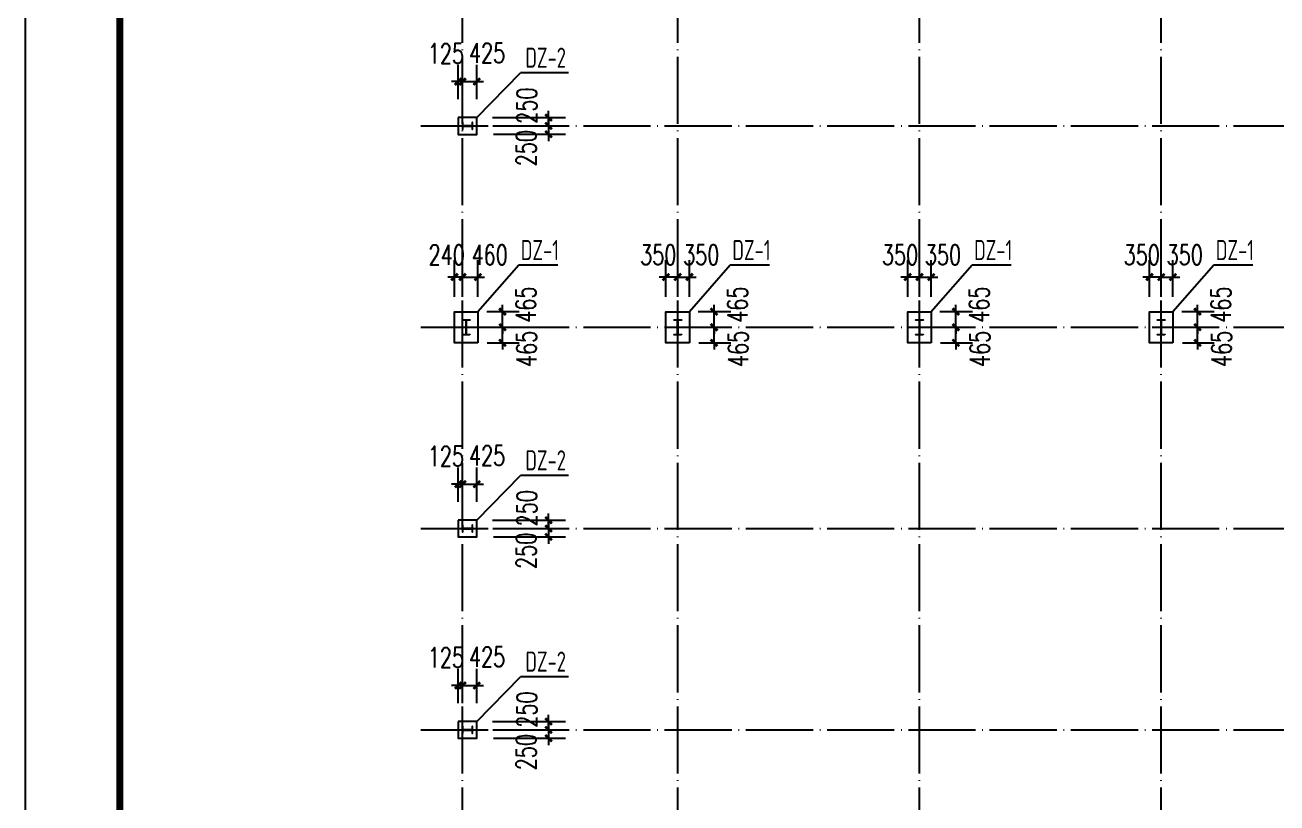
# Model space of a CAD drawing. Extents: x -33967 to 1773478, y -1022458 to -784650.
# Drawn here: x 390867 to 428153, y -982794 to -959608 of the extents above; entities that cross this region are included whole.
import ezdxf

# ---------------------------------------------------------------- set-up
doc = ezdxf.new("R2010")
doc.units = 0
doc.header["$LTSCALE"] = 1000
doc.header["$MEASUREMENT"] = 0
doc.linetypes.add('DOTE', pattern=[2.42, 2, -0.2, 0.02, -0.2])
for name, color, linetype in [('AXIS', 3, 'Continuous'), ('DIM_LEAD', 3, 'Continuous'), ('DOTE', 1, 'DOTE'), ('GZ', 50, 'Continuous'), ('NUM', 7, 'Continuous'), ('PUB_TITLE', 4, 'Continuous'), ('承台', 2, 'Continuous')]:
    doc.layers.add(name, color=color, linetype=linetype)
doc.styles.add('_TCH_DIM_T3', font='SIMPLEX', dxfattribs={"width": 0.705882, "bigfont": 'GBCBIG'})
doc.styles.add('TSSD_Norm', font='tssdeng.shx', dxfattribs={"bigfont": 'hztxt.shx'})
doc.dimstyles.new('TCH-200-1', dxfattribs={"dimtxt": 595, "dimasz": 200, "dimexe": 500, "dimexo": 600, "dimgap": 252.5, "dimtad": 1, "dimdec": 0, "dimzin": 0, "dimdsep": 46, "dimtxsty": '_TCH_DIM_T3', "dimblk": 'ARCHTICK', "dimcen": 0.09, "dimclrd": 3, "dimclre": 3, "dimclrt": 7, "dimazin": 2, "dimtfac": 1, "dimtdec": 0, "dimtix": 1, "dimtmove": 2, "dimatfit": 3, "dimfxl": 1, "dimtolj": 1, "dimtzin": 0, "dimarcsym": 0})

# ---------------------------------------------------------------- blocks, each defined once
blk = doc.blocks.new('111')
at = {"layer": 'GZ'}
blk.add_lwpolyline([(650693, -886725), (650473, -886725), (650473, -886715), (650577, -886715), (650580, -886710), (650580, -886289), (650577, -886285), (650473, -886285), (650473, -886275), (650693, -886275), (650693, -886285), (650590, -886285), (650586, -886289), (650586, -886710), (650590, -886715), (650693, -886715), (650693, -886725)], close=True, dxfattribs=at)
blk = doc.blocks.new('_ArchTick')
at = {"color": 0, "linetype": 'ByBlock', "const_width": 0.4}
blk.add_lwpolyline([(-0.5, -0.5), (0.5, 0.5)], dxfattribs=at)
blk = doc.blocks.new('*D1081')
at = {"layer": 'AXIS', "color": 3, "lineweight": -2, "transparency": 16777216}
for p, q in [((403896, -979816), (403896, -978794)), ((404320, -979816), (404320, -978794)), ((403896, -979294), (403696, -979294)), ((403896, -979294), (404320, -979294)), ((404320, -979294), (404520, -979294))]:
    blk.add_line(p, q, dxfattribs=at)
at = {"layer": 'Defpoints', "color": 0, "transparency": 16777216}
for p in [(404320, -979294), (403896, -980416), (404320, -980416)]:
    blk.add_point(p, dxfattribs=at)
at = {"layer": 'AXIS', "color": 3, "lineweight": -2, "transparency": 16777216, "xscale": 200, "yscale": 200, "zscale": 200}
blk.add_blockref('_ArchTick', (403896, -979294), dxfattribs=at)
at = {"layer": 'AXIS', "color": 3, "lineweight": -2, "transparency": 16777216, "xscale": 200, "yscale": 200, "zscale": 200, "rotation": 180}
blk.add_blockref('_ArchTick', (404320, -979294), dxfattribs=at)
at = {"layer": 'AXIS', "color": 7, "transparency": 16777216, "insert": (404628, -978442), "char_height": 595, "attachment_point": 5, "style": '_TCH_DIM_T3'}
blk.add_mtext('\\A1;425', dxfattribs=at)
blk = doc.blocks.new('*D1082')
at = {"layer": 'AXIS', "color": 3, "lineweight": -2, "transparency": 16777216}
for p, q in [((403770, -979816), (403770, -978794)), ((403896, -979816), (403896, -978794)), ((403770, -979294), (403570, -979294)), ((403896, -979294), (403770, -979294)), ((403896, -979294), (404096, -979294))]:
    blk.add_line(p, q, dxfattribs=at)
at = {"layer": 'Defpoints', "color": 0, "transparency": 16777216}
for p in [(403770, -979294), (403770, -980416), (403896, -980416)]:
    blk.add_point(p, dxfattribs=at)
at = {"layer": 'AXIS', "color": 3, "lineweight": -2, "transparency": 16777216, "xscale": 200, "yscale": 200, "zscale": 200}
blk.add_blockref('_ArchTick', (403770, -979294), dxfattribs=at)
at = {"layer": 'AXIS', "color": 3, "lineweight": -2, "transparency": 16777216, "xscale": 200, "yscale": 200, "zscale": 200, "rotation": 180}
blk.add_blockref('_ArchTick', (403896, -979294), dxfattribs=at)
at = {"layer": 'AXIS', "color": 7, "transparency": 16777216, "insert": (403401, -978458), "char_height": 595, "attachment_point": 5, "style": '_TCH_DIM_T3'}
blk.add_mtext('\\A1;125', dxfattribs=at)
blk = doc.blocks.new('*D1083')
at = {"layer": 'AXIS', "color": 3, "lineweight": -2, "transparency": 16777216}
for p, q in [((406459, -980366), (406459, -980166)), ((404788, -980366), (406959, -980366)), ((404796, -980616), (406959, -980616)), ((406459, -980366), (406459, -980616)), ((406459, -980616), (406459, -980816))]:
    blk.add_line(p, q, dxfattribs=at)
at = {"layer": 'Defpoints', "color": 0, "transparency": 16777216}
for p in [(404188, -980366), (404196, -980616), (406459, -980616)]:
    blk.add_point(p, dxfattribs=at)
at = {"layer": 'AXIS', "color": 3, "lineweight": -2, "transparency": 16777216, "xscale": 200, "yscale": 200, "zscale": 200}
for p, rotation in [((406459, -980366), 270), ((406459, -980616), 90)]:
    blk.add_blockref('_ArchTick', p, dxfattribs=dict(at, rotation=rotation))
at = {"layer": 'AXIS', "color": 7, "transparency": 16777216, "insert": (405810, -980011), "char_height": 595, "attachment_point": 5, "rotation": 90, "style": '_TCH_DIM_T3'}
blk.add_mtext('\\A1;250', dxfattribs=at)
blk = doc.blocks.new('*D1084')
at = {"layer": 'AXIS', "color": 3, "lineweight": -2, "transparency": 16777216}
for p, q in [((404796, -980616), (406959, -980616)), ((406459, -980616), (406459, -980416)), ((406459, -980616), (406459, -980866)), ((404819, -980866), (406959, -980866)), ((406459, -980866), (406459, -981066))]:
    blk.add_line(p, q, dxfattribs=at)
at = {"layer": 'Defpoints', "color": 0, "transparency": 16777216}
for p in [(404196, -980616), (404219, -980866), (406459, -980866)]:
    blk.add_point(p, dxfattribs=at)
at = {"layer": 'AXIS', "color": 3, "lineweight": -2, "transparency": 16777216, "xscale": 200, "yscale": 200, "zscale": 200}
for p, rotation in [((406459, -980616), 270), ((406459, -980866), 90)]:
    blk.add_blockref('_ArchTick', p, dxfattribs=dict(at, rotation=rotation))
at = {"layer": 'AXIS', "color": 7, "transparency": 16777216, "insert": (405789, -981278), "char_height": 595, "attachment_point": 5, "rotation": 90, "style": '_TCH_DIM_T3'}
blk.add_mtext('\\A1;250', dxfattribs=at)
blk = doc.blocks.new('*D1085')
at = {"layer": 'AXIS', "color": 3, "lineweight": -2, "transparency": 16777216}
for p, q in [((403896, -973816), (403896, -972794)), ((404320, -973816), (404320, -972794)), ((403896, -973294), (403696, -973294)), ((403896, -973294), (404320, -973294)), ((404320, -973294), (404520, -973294))]:
    blk.add_line(p, q, dxfattribs=at)
at = {"layer": 'Defpoints', "color": 0, "transparency": 16777216}
for p in [(404320, -973294), (403896, -974416), (404320, -974416)]:
    blk.add_point(p, dxfattribs=at)
at = {"layer": 'AXIS', "color": 3, "lineweight": -2, "transparency": 16777216, "xscale": 200, "yscale": 200, "zscale": 200}
blk.add_blockref('_ArchTick', (403896, -973294), dxfattribs=at)
at = {"layer": 'AXIS', "color": 3, "lineweight": -2, "transparency": 16777216, "xscale": 200, "yscale": 200, "zscale": 200, "rotation": 180}
blk.add_blockref('_ArchTick', (404320, -973294), dxfattribs=at)
at = {"layer": 'AXIS', "color": 7, "transparency": 16777216, "insert": (404628, -972442), "char_height": 595, "attachment_point": 5, "style": '_TCH_DIM_T3'}
blk.add_mtext('\\A1;425', dxfattribs=at)
blk = doc.blocks.new('*D1086')
at = {"layer": 'AXIS', "color": 3, "lineweight": -2, "transparency": 16777216}
for p, q in [((403770, -973816), (403770, -972794)), ((403896, -973816), (403896, -972794)), ((403770, -973294), (403570, -973294)), ((403896, -973294), (403770, -973294)), ((403896, -973294), (404096, -973294))]:
    blk.add_line(p, q, dxfattribs=at)
at = {"layer": 'Defpoints', "color": 0, "transparency": 16777216}
for p in [(403770, -973294), (403770, -974416), (403896, -974416)]:
    blk.add_point(p, dxfattribs=at)
at = {"layer": 'AXIS', "color": 3, "lineweight": -2, "transparency": 16777216, "xscale": 200, "yscale": 200, "zscale": 200}
blk.add_blockref('_ArchTick', (403770, -973294), dxfattribs=at)
at = {"layer": 'AXIS', "color": 3, "lineweight": -2, "transparency": 16777216, "xscale": 200, "yscale": 200, "zscale": 200, "rotation": 180}
blk.add_blockref('_ArchTick', (403896, -973294), dxfattribs=at)
at = {"layer": 'AXIS', "color": 7, "transparency": 16777216, "insert": (403401, -972458), "char_height": 595, "attachment_point": 5, "style": '_TCH_DIM_T3'}
blk.add_mtext('\\A1;125', dxfattribs=at)
blk = doc.blocks.new('*D1087')
at = {"layer": 'AXIS', "color": 3, "lineweight": -2, "transparency": 16777216}
for p, q in [((406459, -974366), (406459, -974166)), ((404788, -974366), (406959, -974366)), ((404796, -974616), (406959, -974616)), ((406459, -974366), (406459, -974616)), ((406459, -974616), (406459, -974816))]:
    blk.add_line(p, q, dxfattribs=at)
at = {"layer": 'Defpoints', "color": 0, "transparency": 16777216}
for p in [(404188, -974366), (404196, -974616), (406459, -974616)]:
    blk.add_point(p, dxfattribs=at)
at = {"layer": 'AXIS', "color": 3, "lineweight": -2, "transparency": 16777216, "xscale": 200, "yscale": 200, "zscale": 200}
for p, rotation in [((406459, -974366), 270), ((406459, -974616), 90)]:
    blk.add_blockref('_ArchTick', p, dxfattribs=dict(at, rotation=rotation))
at = {"layer": 'AXIS', "color": 7, "transparency": 16777216, "insert": (405810, -974011), "char_height": 595, "attachment_point": 5, "rotation": 90, "style": '_TCH_DIM_T3'}
blk.add_mtext('\\A1;250', dxfattribs=at)
blk = doc.blocks.new('*D1088')
at = {"layer": 'AXIS', "color": 3, "lineweight": -2, "transparency": 16777216}
for p, q in [((404796, -974616), (406959, -974616)), ((406459, -974616), (406459, -974416)), ((406459, -974616), (406459, -974866)), ((404819, -974866), (406959, -974866)), ((406459, -974866), (406459, -975066))]:
    blk.add_line(p, q, dxfattribs=at)
at = {"layer": 'Defpoints', "color": 0, "transparency": 16777216}
for p in [(404196, -974616), (404219, -974866), (406459, -974866)]:
    blk.add_point(p, dxfattribs=at)
at = {"layer": 'AXIS', "color": 3, "lineweight": -2, "transparency": 16777216, "xscale": 200, "yscale": 200, "zscale": 200}
for p, rotation in [((406459, -974616), 270), ((406459, -974866), 90)]:
    blk.add_blockref('_ArchTick', p, dxfattribs=dict(at, rotation=rotation))
at = {"layer": 'AXIS', "color": 7, "transparency": 16777216, "insert": (405789, -975278), "char_height": 595, "attachment_point": 5, "rotation": 90, "style": '_TCH_DIM_T3'}
blk.add_mtext('\\A1;250', dxfattribs=at)
blk = doc.blocks.new('*D1089')
at = {"layer": 'AXIS', "color": 3, "lineweight": -2, "transparency": 16777216}
for p, q in [((403896, -961816), (403896, -960794)), ((404320, -961816), (404320, -960794)), ((403896, -961294), (403696, -961294)), ((403896, -961294), (404320, -961294)), ((404320, -961294), (404520, -961294))]:
    blk.add_line(p, q, dxfattribs=at)
at = {"layer": 'Defpoints', "color": 0, "transparency": 16777216}
for p in [(404320, -961294), (403896, -962416), (404320, -962416)]:
    blk.add_point(p, dxfattribs=at)
at = {"layer": 'AXIS', "color": 3, "lineweight": -2, "transparency": 16777216, "xscale": 200, "yscale": 200, "zscale": 200}
blk.add_blockref('_ArchTick', (403896, -961294), dxfattribs=at)
at = {"layer": 'AXIS', "color": 3, "lineweight": -2, "transparency": 16777216, "xscale": 200, "yscale": 200, "zscale": 200, "rotation": 180}
blk.add_blockref('_ArchTick', (404320, -961294), dxfattribs=at)
at = {"layer": 'AXIS', "color": 7, "transparency": 16777216, "insert": (404628, -960442), "char_height": 595, "attachment_point": 5, "style": '_TCH_DIM_T3'}
blk.add_mtext('\\A1;425', dxfattribs=at)
blk = doc.blocks.new('*D1090')
at = {"layer": 'AXIS', "color": 3, "lineweight": -2, "transparency": 16777216}
for p, q in [((403770, -961816), (403770, -960794)), ((403896, -961816), (403896, -960794)), ((403770, -961294), (403570, -961294)), ((403896, -961294), (403770, -961294)), ((403896, -961294), (404096, -961294))]:
    blk.add_line(p, q, dxfattribs=at)
at = {"layer": 'Defpoints', "color": 0, "transparency": 16777216}
for p in [(403770, -961294), (403770, -962416), (403896, -962416)]:
    blk.add_point(p, dxfattribs=at)
at = {"layer": 'AXIS', "color": 3, "lineweight": -2, "transparency": 16777216, "xscale": 200, "yscale": 200, "zscale": 200}
blk.add_blockref('_ArchTick', (403770, -961294), dxfattribs=at)
at = {"layer": 'AXIS', "color": 3, "lineweight": -2, "transparency": 16777216, "xscale": 200, "yscale": 200, "zscale": 200, "rotation": 180}
blk.add_blockref('_ArchTick', (403896, -961294), dxfattribs=at)
at = {"layer": 'AXIS', "color": 7, "transparency": 16777216, "insert": (403401, -960458), "char_height": 595, "attachment_point": 5, "style": '_TCH_DIM_T3'}
blk.add_mtext('\\A1;125', dxfattribs=at)
blk = doc.blocks.new('*D1091')
at = {"layer": 'AXIS', "color": 3, "lineweight": -2, "transparency": 16777216}
for p, q in [((406459, -962366), (406459, -962166)), ((404788, -962366), (406959, -962366)), ((404796, -962616), (406959, -962616)), ((406459, -962366), (406459, -962616)), ((406459, -962616), (406459, -962816))]:
    blk.add_line(p, q, dxfattribs=at)
at = {"layer": 'Defpoints', "color": 0, "transparency": 16777216}
for p in [(404188, -962366), (404196, -962616), (406459, -962616)]:
    blk.add_point(p, dxfattribs=at)
at = {"layer": 'AXIS', "color": 3, "lineweight": -2, "transparency": 16777216, "xscale": 200, "yscale": 200, "zscale": 200}
for p, rotation in [((406459, -962366), 270), ((406459, -962616), 90)]:
    blk.add_blockref('_ArchTick', p, dxfattribs=dict(at, rotation=rotation))
at = {"layer": 'AXIS', "color": 7, "transparency": 16777216, "insert": (405810, -962011), "char_height": 595, "attachment_point": 5, "rotation": 90, "style": '_TCH_DIM_T3'}
blk.add_mtext('\\A1;250', dxfattribs=at)
blk = doc.blocks.new('*D1092')
at = {"layer": 'AXIS', "color": 3, "lineweight": -2, "transparency": 16777216}
for p, q in [((404796, -962616), (406959, -962616)), ((406459, -962616), (406459, -962416)), ((406459, -962616), (406459, -962866)), ((404819, -962866), (406959, -962866)), ((406459, -962866), (406459, -963066))]:
    blk.add_line(p, q, dxfattribs=at)
at = {"layer": 'Defpoints', "color": 0, "transparency": 16777216}
for p in [(404196, -962616), (404219, -962866), (406459, -962866)]:
    blk.add_point(p, dxfattribs=at)
at = {"layer": 'AXIS', "color": 3, "lineweight": -2, "transparency": 16777216, "xscale": 200, "yscale": 200, "zscale": 200}
for p, rotation in [((406459, -962616), 270), ((406459, -962866), 90)]:
    blk.add_blockref('_ArchTick', p, dxfattribs=dict(at, rotation=rotation))
at = {"layer": 'AXIS', "color": 7, "transparency": 16777216, "insert": (405789, -963278), "char_height": 595, "attachment_point": 5, "rotation": 90, "style": '_TCH_DIM_T3'}
blk.add_mtext('\\A1;250', dxfattribs=at)
blk = doc.blocks.new('*D1173')
at = {"layer": 'AXIS', "color": 3, "lineweight": -2, "transparency": 16777216}
for p, q in [((404638, -968616), (405587, -968616)), ((405087, -968616), (405087, -968416)), ((405087, -969081), (405087, -968616)), ((404635, -969081), (405587, -969081)), ((405087, -969081), (405087, -969281))]:
    blk.add_line(p, q, dxfattribs=at)
at = {"layer": 'Defpoints', "color": 0, "transparency": 16777216}
for p in [(404038, -968616), (405087, -968616), (404035, -969081)]:
    blk.add_point(p, dxfattribs=at)
at = {"layer": 'AXIS', "color": 3, "lineweight": -2, "transparency": 16777216, "xscale": 200, "yscale": 200, "zscale": 200}
for p, rotation in [((405087, -968616), 270), ((405087, -969081), 90)]:
    blk.add_blockref('_ArchTick', p, dxfattribs=dict(at, rotation=rotation))
at = {"layer": 'AXIS', "color": 7, "transparency": 16777216, "insert": (405804, -969261), "char_height": 595, "attachment_point": 5, "rotation": 90, "style": '_TCH_DIM_T3'}
blk.add_mtext('\\A1;465', dxfattribs=at)
blk = doc.blocks.new('*D1174')
at = {"layer": 'AXIS', "color": 3, "lineweight": -2, "transparency": 16777216}
for p, q in [((403895, -967712), (403895, -966619)), ((404355, -967712), (404355, -966619)), ((403895, -967119), (403695, -967119)), ((403895, -967119), (404355, -967119)), ((404355, -967119), (404555, -967119))]:
    blk.add_line(p, q, dxfattribs=at)
at = {"layer": 'Defpoints', "color": 0, "transparency": 16777216}
for p in [(404355, -967119), (403895, -968312), (404355, -968312)]:
    blk.add_point(p, dxfattribs=at)
at = {"layer": 'AXIS', "color": 3, "lineweight": -2, "transparency": 16777216, "xscale": 200, "yscale": 200, "zscale": 200}
blk.add_blockref('_ArchTick', (403895, -967119), dxfattribs=at)
at = {"layer": 'AXIS', "color": 3, "lineweight": -2, "transparency": 16777216, "xscale": 200, "yscale": 200, "zscale": 200, "rotation": 180}
blk.add_blockref('_ArchTick', (404355, -967119), dxfattribs=at)
at = {"layer": 'AXIS', "color": 7, "transparency": 16777216, "insert": (404705, -966459), "char_height": 595, "attachment_point": 5, "style": '_TCH_DIM_T3'}
blk.add_mtext('\\A1;460', dxfattribs=at)
blk = doc.blocks.new('*D1175')
at = {"layer": 'AXIS', "color": 3, "lineweight": -2, "transparency": 16777216}
for p, q in [((404616, -968151), (405587, -968151)), ((405087, -968151), (405087, -967951)), ((405087, -968616), (405087, -968151)), ((404638, -968616), (405587, -968616)), ((405087, -968616), (405087, -968816))]:
    blk.add_line(p, q, dxfattribs=at)
at = {"layer": 'Defpoints', "color": 0, "transparency": 16777216}
for p in [(404016, -968151), (405087, -968151), (404038, -968616)]:
    blk.add_point(p, dxfattribs=at)
at = {"layer": 'AXIS', "color": 3, "lineweight": -2, "transparency": 16777216, "xscale": 200, "yscale": 200, "zscale": 200}
for p, rotation in [((405087, -968151), 270), ((405087, -968616), 90)]:
    blk.add_blockref('_ArchTick', p, dxfattribs=dict(at, rotation=rotation))
at = {"layer": 'AXIS', "color": 7, "transparency": 16777216, "insert": (405784, -967943), "char_height": 595, "attachment_point": 5, "rotation": 90, "style": '_TCH_DIM_T3'}
blk.add_mtext('\\A1;465', dxfattribs=at)
blk = doc.blocks.new('*D1176')
at = {"layer": 'AXIS', "color": 3, "lineweight": -2, "transparency": 16777216}
for p, q in [((403655, -967712), (403655, -966619)), ((403895, -967712), (403895, -966619)), ((403655, -967119), (403455, -967119)), ((403895, -967119), (403655, -967119)), ((403895, -967119), (404095, -967119))]:
    blk.add_line(p, q, dxfattribs=at)
at = {"layer": 'Defpoints', "color": 0, "transparency": 16777216}
for p in [(403655, -967119), (403655, -968312), (403895, -968312)]:
    blk.add_point(p, dxfattribs=at)
at = {"layer": 'AXIS', "color": 3, "lineweight": -2, "transparency": 16777216, "xscale": 200, "yscale": 200, "zscale": 200}
blk.add_blockref('_ArchTick', (403655, -967119), dxfattribs=at)
at = {"layer": 'AXIS', "color": 3, "lineweight": -2, "transparency": 16777216, "xscale": 200, "yscale": 200, "zscale": 200, "rotation": 180}
blk.add_blockref('_ArchTick', (403895, -967119), dxfattribs=at)
at = {"layer": 'AXIS', "color": 7, "transparency": 16777216, "insert": (403425, -966459), "char_height": 595, "attachment_point": 5, "style": '_TCH_DIM_T3'}
blk.add_mtext('\\A1;240', dxfattribs=at)
blk = doc.blocks.new('*D1177')
at = {"layer": 'AXIS', "color": 3, "lineweight": -2, "transparency": 16777216}
for p, q in [((410938, -968616), (411887, -968616)), ((411387, -968616), (411387, -968416)), ((411387, -969081), (411387, -968616)), ((410935, -969081), (411887, -969081)), ((411387, -969081), (411387, -969281))]:
    blk.add_line(p, q, dxfattribs=at)
at = {"layer": 'Defpoints', "color": 0, "transparency": 16777216}
for p in [(410338, -968616), (411387, -968616), (410335, -969081)]:
    blk.add_point(p, dxfattribs=at)
at = {"layer": 'AXIS', "color": 3, "lineweight": -2, "transparency": 16777216, "xscale": 200, "yscale": 200, "zscale": 200}
for p, rotation in [((411387, -968616), 270), ((411387, -969081), 90)]:
    blk.add_blockref('_ArchTick', p, dxfattribs=dict(at, rotation=rotation))
at = {"layer": 'AXIS', "color": 7, "transparency": 16777216, "insert": (412104, -969261), "char_height": 595, "attachment_point": 5, "rotation": 90, "style": '_TCH_DIM_T3'}
blk.add_mtext('\\A1;465', dxfattribs=at)
blk = doc.blocks.new('*D1178')
at = {"layer": 'AXIS', "color": 3, "lineweight": -2, "transparency": 16777216}
for p, q in [((410305, -967712), (410305, -966619)), ((410655, -967712), (410655, -966619)), ((410305, -967119), (410105, -967119)), ((410305, -967119), (410655, -967119)), ((410655, -967119), (410855, -967119))]:
    blk.add_line(p, q, dxfattribs=at)
at = {"layer": 'Defpoints', "color": 0, "transparency": 16777216}
for p in [(410655, -967119), (410305, -968312), (410655, -968312)]:
    blk.add_point(p, dxfattribs=at)
at = {"layer": 'AXIS', "color": 3, "lineweight": -2, "transparency": 16777216, "xscale": 200, "yscale": 200, "zscale": 200}
blk.add_blockref('_ArchTick', (410305, -967119), dxfattribs=at)
at = {"layer": 'AXIS', "color": 3, "lineweight": -2, "transparency": 16777216, "xscale": 200, "yscale": 200, "zscale": 200, "rotation": 180}
blk.add_blockref('_ArchTick', (410655, -967119), dxfattribs=at)
at = {"layer": 'AXIS', "color": 7, "transparency": 16777216, "insert": (411005, -966459), "char_height": 595, "attachment_point": 5, "style": '_TCH_DIM_T3'}
blk.add_mtext('\\A1;350', dxfattribs=at)
blk = doc.blocks.new('*D1179')
at = {"layer": 'AXIS', "color": 3, "lineweight": -2, "transparency": 16777216}
for p, q in [((410916, -968151), (411887, -968151)), ((411387, -968151), (411387, -967951)), ((411387, -968616), (411387, -968151)), ((410938, -968616), (411887, -968616)), ((411387, -968616), (411387, -968816))]:
    blk.add_line(p, q, dxfattribs=at)
at = {"layer": 'Defpoints', "color": 0, "transparency": 16777216}
for p in [(410316, -968151), (411387, -968151), (410338, -968616)]:
    blk.add_point(p, dxfattribs=at)
at = {"layer": 'AXIS', "color": 3, "lineweight": -2, "transparency": 16777216, "xscale": 200, "yscale": 200, "zscale": 200}
for p, rotation in [((411387, -968151), 270), ((411387, -968616), 90)]:
    blk.add_blockref('_ArchTick', p, dxfattribs=dict(at, rotation=rotation))
at = {"layer": 'AXIS', "color": 7, "transparency": 16777216, "insert": (412084, -967943), "char_height": 595, "attachment_point": 5, "rotation": 90, "style": '_TCH_DIM_T3'}
blk.add_mtext('\\A1;465', dxfattribs=at)
blk = doc.blocks.new('*D1180')
at = {"layer": 'AXIS', "color": 3, "lineweight": -2, "transparency": 16777216}
for p, q in [((409955, -967712), (409955, -966619)), ((410305, -967712), (410305, -966619)), ((409955, -967119), (409755, -967119)), ((410305, -967119), (409955, -967119)), ((410305, -967119), (410505, -967119))]:
    blk.add_line(p, q, dxfattribs=at)
at = {"layer": 'Defpoints', "color": 0, "transparency": 16777216}
for p in [(409955, -967119), (409955, -968312), (410305, -968312)]:
    blk.add_point(p, dxfattribs=at)
at = {"layer": 'AXIS', "color": 3, "lineweight": -2, "transparency": 16777216, "xscale": 200, "yscale": 200, "zscale": 200}
blk.add_blockref('_ArchTick', (409955, -967119), dxfattribs=at)
at = {"layer": 'AXIS', "color": 3, "lineweight": -2, "transparency": 16777216, "xscale": 200, "yscale": 200, "zscale": 200, "rotation": 180}
blk.add_blockref('_ArchTick', (410305, -967119), dxfattribs=at)
at = {"layer": 'AXIS', "color": 7, "transparency": 16777216, "insert": (409726, -966459), "char_height": 595, "attachment_point": 5, "style": '_TCH_DIM_T3'}
blk.add_mtext('\\A1;350', dxfattribs=at)
blk = doc.blocks.new('*D1181')
at = {"layer": 'AXIS', "color": 3, "lineweight": -2, "transparency": 16777216}
for p, q in [((417505, -967712), (417505, -966619)), ((417855, -967712), (417855, -966619)), ((417505, -967119), (417305, -967119)), ((417505, -967119), (417855, -967119)), ((417855, -967119), (418055, -967119))]:
    blk.add_line(p, q, dxfattribs=at)
at = {"layer": 'Defpoints', "color": 0, "transparency": 16777216}
for p in [(417855, -967119), (417505, -968312), (417855, -968312)]:
    blk.add_point(p, dxfattribs=at)
at = {"layer": 'AXIS', "color": 3, "lineweight": -2, "transparency": 16777216, "xscale": 200, "yscale": 200, "zscale": 200}
blk.add_blockref('_ArchTick', (417505, -967119), dxfattribs=at)
at = {"layer": 'AXIS', "color": 3, "lineweight": -2, "transparency": 16777216, "xscale": 200, "yscale": 200, "zscale": 200, "rotation": 180}
blk.add_blockref('_ArchTick', (417855, -967119), dxfattribs=at)
at = {"layer": 'AXIS', "color": 7, "transparency": 16777216, "insert": (418205, -966459), "char_height": 595, "attachment_point": 5, "style": '_TCH_DIM_T3'}
blk.add_mtext('\\A1;350', dxfattribs=at)
blk = doc.blocks.new('*D1182')
at = {"layer": 'AXIS', "color": 3, "lineweight": -2, "transparency": 16777216}
for p, q in [((417155, -967712), (417155, -966619)), ((417505, -967712), (417505, -966619)), ((417155, -967119), (416955, -967119)), ((417505, -967119), (417155, -967119)), ((417505, -967119), (417705, -967119))]:
    blk.add_line(p, q, dxfattribs=at)
at = {"layer": 'Defpoints', "color": 0, "transparency": 16777216}
for p in [(417155, -967119), (417155, -968312), (417505, -968312)]:
    blk.add_point(p, dxfattribs=at)
at = {"layer": 'AXIS', "color": 3, "lineweight": -2, "transparency": 16777216, "xscale": 200, "yscale": 200, "zscale": 200}
blk.add_blockref('_ArchTick', (417155, -967119), dxfattribs=at)
at = {"layer": 'AXIS', "color": 3, "lineweight": -2, "transparency": 16777216, "xscale": 200, "yscale": 200, "zscale": 200, "rotation": 180}
blk.add_blockref('_ArchTick', (417505, -967119), dxfattribs=at)
at = {"layer": 'AXIS', "color": 7, "transparency": 16777216, "insert": (416926, -966459), "char_height": 595, "attachment_point": 5, "style": '_TCH_DIM_T3'}
blk.add_mtext('\\A1;350', dxfattribs=at)
blk = doc.blocks.new('*D1183')
at = {"layer": 'AXIS', "color": 3, "lineweight": -2, "transparency": 16777216}
for p, q in [((424705, -967712), (424705, -966619)), ((425055, -967712), (425055, -966619)), ((424705, -967119), (424505, -967119)), ((424705, -967119), (425055, -967119)), ((425055, -967119), (425255, -967119))]:
    blk.add_line(p, q, dxfattribs=at)
at = {"layer": 'Defpoints', "color": 0, "transparency": 16777216}
for p in [(425055, -967119), (424705, -968312), (425055, -968312)]:
    blk.add_point(p, dxfattribs=at)
at = {"layer": 'AXIS', "color": 3, "lineweight": -2, "transparency": 16777216, "xscale": 200, "yscale": 200, "zscale": 200}
blk.add_blockref('_ArchTick', (424705, -967119), dxfattribs=at)
at = {"layer": 'AXIS', "color": 3, "lineweight": -2, "transparency": 16777216, "xscale": 200, "yscale": 200, "zscale": 200, "rotation": 180}
blk.add_blockref('_ArchTick', (425055, -967119), dxfattribs=at)
at = {"layer": 'AXIS', "color": 7, "transparency": 16777216, "insert": (425405, -966459), "char_height": 595, "attachment_point": 5, "style": '_TCH_DIM_T3'}
blk.add_mtext('\\A1;350', dxfattribs=at)
blk = doc.blocks.new('*D1184')
at = {"layer": 'AXIS', "color": 3, "lineweight": -2, "transparency": 16777216}
for p, q in [((424355, -967712), (424355, -966619)), ((424705, -967712), (424705, -966619)), ((424355, -967119), (424155, -967119)), ((424705, -967119), (424355, -967119)), ((424705, -967119), (424905, -967119))]:
    blk.add_line(p, q, dxfattribs=at)
at = {"layer": 'Defpoints', "color": 0, "transparency": 16777216}
for p in [(424355, -967119), (424355, -968312), (424705, -968312)]:
    blk.add_point(p, dxfattribs=at)
at = {"layer": 'AXIS', "color": 3, "lineweight": -2, "transparency": 16777216, "xscale": 200, "yscale": 200, "zscale": 200}
blk.add_blockref('_ArchTick', (424355, -967119), dxfattribs=at)
at = {"layer": 'AXIS', "color": 3, "lineweight": -2, "transparency": 16777216, "xscale": 200, "yscale": 200, "zscale": 200, "rotation": 180}
blk.add_blockref('_ArchTick', (424705, -967119), dxfattribs=at)
at = {"layer": 'AXIS', "color": 7, "transparency": 16777216, "insert": (424126, -966459), "char_height": 595, "attachment_point": 5, "style": '_TCH_DIM_T3'}
blk.add_mtext('\\A1;350', dxfattribs=at)
blk = doc.blocks.new('*D1165')
at = {"layer": 'AXIS', "color": 3, "lineweight": -2, "transparency": 16777216}
for p, q in [((418138, -968616), (419087, -968616)), ((418587, -968616), (418587, -968416)), ((418587, -969081), (418587, -968616)), ((418135, -969081), (419087, -969081)), ((418587, -969081), (418587, -969281))]:
    blk.add_line(p, q, dxfattribs=at)
at = {"layer": 'Defpoints', "color": 0, "transparency": 16777216}
for p in [(417538, -968616), (418587, -968616), (417535, -969081)]:
    blk.add_point(p, dxfattribs=at)
at = {"layer": 'AXIS', "color": 3, "lineweight": -2, "transparency": 16777216, "xscale": 200, "yscale": 200, "zscale": 200}
for p, rotation in [((418587, -968616), 270), ((418587, -969081), 90)]:
    blk.add_blockref('_ArchTick', p, dxfattribs=dict(at, rotation=rotation))
at = {"layer": 'AXIS', "color": 7, "transparency": 16777216, "insert": (419304, -969261), "char_height": 595, "attachment_point": 5, "rotation": 90, "style": '_TCH_DIM_T3'}
blk.add_mtext('\\A1;465', dxfattribs=at)
blk = doc.blocks.new('*D1166')
at = {"layer": 'AXIS', "color": 3, "lineweight": -2, "transparency": 16777216}
for p, q in [((418116, -968151), (419087, -968151)), ((418587, -968151), (418587, -967951)), ((418587, -968616), (418587, -968151)), ((418138, -968616), (419087, -968616)), ((418587, -968616), (418587, -968816))]:
    blk.add_line(p, q, dxfattribs=at)
at = {"layer": 'Defpoints', "color": 0, "transparency": 16777216}
for p in [(417516, -968151), (418587, -968151), (417538, -968616)]:
    blk.add_point(p, dxfattribs=at)
at = {"layer": 'AXIS', "color": 3, "lineweight": -2, "transparency": 16777216, "xscale": 200, "yscale": 200, "zscale": 200}
for p, rotation in [((418587, -968151), 270), ((418587, -968616), 90)]:
    blk.add_blockref('_ArchTick', p, dxfattribs=dict(at, rotation=rotation))
at = {"layer": 'AXIS', "color": 7, "transparency": 16777216, "insert": (419284, -967943), "char_height": 595, "attachment_point": 5, "rotation": 90, "style": '_TCH_DIM_T3'}
blk.add_mtext('\\A1;465', dxfattribs=at)
blk = doc.blocks.new('*D1201')
at = {"layer": 'AXIS', "color": 3, "lineweight": -2, "transparency": 16777216}
for p, q in [((425338, -968616), (426287, -968616)), ((425787, -968616), (425787, -968416)), ((425787, -969081), (425787, -968616)), ((425335, -969081), (426287, -969081)), ((425787, -969081), (425787, -969281))]:
    blk.add_line(p, q, dxfattribs=at)
at = {"layer": 'Defpoints', "color": 0, "transparency": 16777216}
for p in [(424738, -968616), (425787, -968616), (424735, -969081)]:
    blk.add_point(p, dxfattribs=at)
at = {"layer": 'AXIS', "color": 3, "lineweight": -2, "transparency": 16777216, "xscale": 200, "yscale": 200, "zscale": 200}
for p, rotation in [((425787, -968616), 270), ((425787, -969081), 90)]:
    blk.add_blockref('_ArchTick', p, dxfattribs=dict(at, rotation=rotation))
at = {"layer": 'AXIS', "color": 7, "transparency": 16777216, "insert": (426504, -969261), "char_height": 595, "attachment_point": 5, "rotation": 90, "style": '_TCH_DIM_T3'}
blk.add_mtext('\\A1;465', dxfattribs=at)
blk = doc.blocks.new('*D1202')
at = {"layer": 'AXIS', "color": 3, "lineweight": -2, "transparency": 16777216}
for p, q in [((425316, -968151), (426287, -968151)), ((425787, -968151), (425787, -967951)), ((425787, -968616), (425787, -968151)), ((425338, -968616), (426287, -968616)), ((425787, -968616), (425787, -968816))]:
    blk.add_line(p, q, dxfattribs=at)
at = {"layer": 'Defpoints', "color": 0, "transparency": 16777216}
for p in [(424716, -968151), (425787, -968151), (424738, -968616)]:
    blk.add_point(p, dxfattribs=at)
at = {"layer": 'AXIS', "color": 3, "lineweight": -2, "transparency": 16777216, "xscale": 200, "yscale": 200, "zscale": 200}
for p, rotation in [((425787, -968151), 270), ((425787, -968616), 90)]:
    blk.add_blockref('_ArchTick', p, dxfattribs=dict(at, rotation=rotation))
at = {"layer": 'AXIS', "color": 7, "transparency": 16777216, "insert": (426484, -967943), "char_height": 595, "attachment_point": 5, "rotation": 90, "style": '_TCH_DIM_T3'}
blk.add_mtext('\\A1;465', dxfattribs=at)

msp = doc.modelspace()

# ---------------------------------------------------------------- linework, layer by layer
for points in [[(403770.5, -962366.4), (403770.5, -962866.4), (404320.5, -962866.4), (404320.5, -962366.4)], [(403770.5, -974366.4), (403770.5, -974866.4), (404320.5, -974866.4), (404320.5, -974366.4)], [(403770.5, -980366.4), (403770.5, -980866.4), (404320.5, -980866.4), (404320.5, -980366.4)]]:
    msp.add_lwpolyline(points, close=True)
at = {"layer": 'DIM_LEAD'}
for p, q in [((404320.5, -962366.4), (405625, -961035.8)), ((407055.3, -961035.8), (405625, -961035.8)), ((405571.7, -966769.9), (404355.3, -968151.4)), ((406737.8, -966769.9), (405571.7, -966769.9)), ((411871.7, -966769.9), (410655.3, -968151.4)), ((413037.8, -966769.9), (411871.7, -966769.9)), ((419071.7, -966769.9), (417855.3, -968151.4)), ((420237.8, -966769.9), (419071.7, -966769.9)), ((426271.7, -966769.9), (425055.3, -968151.4)), ((427437.8, -966769.9), (426271.7, -966769.9)), ((404320.5, -974366.4), (405625, -973035.8)), ((407055.3, -973035.8), (405625, -973035.8)), ((404320.5, -980366.4), (405625, -979035.8)), ((407055.3, -979035.8), (405625, -979035.8))]:
    msp.add_line(p, q, dxfattribs=at)
at = {"layer": 'DOTE'}
for p, q in [((403895.3, -1006116.4), (403895.3, -949116.4)), ((410305.3, -1006116.4), (410305.3, -949116.4)), ((417505.3, -1006116.4), (417505.3, -949116.4)), ((424705.3, -1006116.4), (424705.3, -949116.4)), ((402655.3, -962616.4), (461155.3, -962616.4)), ((402655.3, -968616.4), (461155.3, -968616.4)), ((402655.3, -974616.4), (461155.3, -974616.4)), ((402655.3, -980616.4), (461155.3, -980616.4))]:
    msp.add_line(p, q, dxfattribs=at)
at = {"layer": 'GZ'}
for points in [[(403895.3, -962516.4), (403895.3, -962716.4), (403905.3, -962716.4), (403905.3, -962623.3), (403910.3, -962619.4), (404180.7, -962619.4), (404185.3, -962623.3), (404185.3, -962716.4), (404195.3, -962716.4), (404195.3, -962516.4), (404185.3, -962516.4), (404185.3, -962609.4), (404180.8, -962613.4), (403910.3, -962613.4), (403905.3, -962609.4), (403905.3, -962516.4), (403895.3, -962516.4)], [(403895.3, -974516.4), (403895.3, -974716.4), (403905.3, -974716.4), (403905.3, -974623.3), (403910.3, -974619.4), (404180.7, -974619.4), (404185.3, -974623.3), (404185.3, -974716.4), (404195.3, -974716.4), (404195.3, -974516.4), (404185.3, -974516.4), (404185.3, -974609.4), (404180.8, -974613.4), (403910.3, -974613.4), (403905.3, -974609.4), (403905.3, -974516.4), (403895.3, -974516.4)], [(403895.3, -980516.4), (403895.3, -980716.4), (403905.3, -980716.4), (403905.3, -980623.3), (403910.3, -980619.4), (404180.7, -980619.4), (404185.3, -980623.3), (404185.3, -980716.4), (404195.3, -980716.4), (404195.3, -980516.4), (404185.3, -980516.4), (404185.3, -980609.4), (404180.8, -980613.4), (403910.3, -980613.4), (403905.3, -980609.4), (403905.3, -980516.4), (403895.3, -980516.4)]]:
    msp.add_lwpolyline(points, close=True, dxfattribs=at)
at = {"layer": 'PUB_TITLE'}
msp.add_lwpolyline([(390866.6, -1022458.4), (509666.6, -1022458.4), (509666.6, -938458.4), (390866.6, -938458.4)], close=True, dxfattribs=at)
at = {"layer": 'PUB_TITLE', "const_width": 212.1}
msp.add_lwpolyline([(393686.9, -1021044.2), (393686.9, -939872.6), (507666.6, -939872.6), (507666.6, -1021044.2)], close=True, dxfattribs=at)
at = {"layer": '承台', "color": 4}
for points in [[(404355.3, -969081.4), (403655.3, -969081.4), (403655.3, -968151.4), (404355.3, -968151.4)], [(410655.3, -969081.4), (409955.3, -969081.4), (409955.3, -968151.4), (410655.3, -968151.4)], [(417855.3, -969081.4), (417155.3, -969081.4), (417155.3, -968151.4), (417855.3, -968151.4)], [(425055.3, -969081.4), (424355.3, -969081.4), (424355.3, -968151.4), (425055.3, -968151.4)]]:
    msp.add_lwpolyline(points, close=True, dxfattribs=at)

# ---------------------------------------------------------------- block references
at = {"layer": 'GZ'}
for p in [(-246578.1, -82117.1), (-240278.1, -82117.1), (-233078.1, -82117.1), (-225878.1, -82117.1)]:
    msp.add_blockref('111', p, dxfattribs=at)

# ---------------------------------------------------------------- texts
at = {"layer": 'NUM', "color": 4, "style": 'TSSD_Norm', "width": 0.7}
for p in [(405767.6, -960881.3), (405767.6, -972881.3), (405767.6, -978881.3)]:
    msp.add_text('DZ-2', height=600, dxfattribs=at).set_placement(p)
at = {"layer": 'NUM', "color": 6, "style": 'TSSD_Norm', "width": 0.7}
for p in [(405633.4, -966615.4), (411933.4, -966615.4), (419133.4, -966615.4), (426333.4, -966615.4)]:
    msp.add_text('DZ-1', height=600, dxfattribs=at).set_placement(p)

# ---------------------------------------------------------------- dimensions: what is measured, and where the dimension line sits
at = {"layer": 'AXIS'}
for base, p1, p2, angle, picture, middle in [((403770.5, -961294.2), (403895.7, -962416.2), (403770.5, -962416.2), 180, '*D1090', (403401.5, -960457.8)), ((406458.7, -962616.4), (404188, -962366.4), (404195.7, -962616.4), 90, '*D1091', (405809.7, -962011.4)), ((406458.7, -962866.4), (404195.7, -962616.4), (404218.7, -962866.4), 90, '*D1092', (405789.2, -963278.1)), ((403655.3, -967119.2), (403895.3, -968312.3), (403655.3, -968312.3), 180, '*D1176', (403425.5, -966458.9)), ((409955.3, -967119.2), (410305.3, -968312.3), (409955.3, -968312.3), 180, '*D1180', (409725.5, -966458.9)), ((417155.3, -967119.2), (417505.3, -968312.3), (417155.3, -968312.3), 180, '*D1182', (416925.5, -966458.9)), ((424355.3, -967119.2), (424705.3, -968312.3), (424355.3, -968312.3), 180, '*D1184', (424125.5, -966458.9)), ((405086.8, -968151.4), (404038.3, -968616.4), (404016, -968151.4), 270, '*D1175', (405784, -967943.1)), ((411386.9, -968151.4), (410338.3, -968616.4), (410316, -968151.4), 270, '*D1179', (412084, -967943.1)), ((418586.9, -968151.4), (417538.3, -968616.4), (417516, -968151.4), 270, '*D1166', (419284, -967943.1)), ((425786.9, -968151.4), (424738.3, -968616.4), (424716, -968151.4), 270, '*D1202', (426484, -967943.1)), ((405086.8, -968616.4), (404035.3, -969081.4), (404038.3, -968616.4), 270, '*D1173', (405804.5, -969261.1)), ((411386.9, -968616.4), (410335.3, -969081.4), (410338.3, -968616.4), 270, '*D1177', (412104.5, -969261.1)), ((418586.9, -968616.4), (417535.3, -969081.4), (417538.3, -968616.4), 270, '*D1165', (419304.5, -969261.1)), ((425786.9, -968616.4), (424735.3, -969081.4), (424738.3, -968616.4), 270, '*D1201', (426504.5, -969261.1)), ((403770.5, -973294.2), (403895.7, -974416.2), (403770.5, -974416.2), 180, '*D1086', (403401.5, -972457.8)), ((406458.7, -974616.4), (404188, -974366.4), (404195.7, -974616.4), 90, '*D1087', (405809.7, -974011.4)), ((406458.7, -974866.4), (404195.7, -974616.4), (404218.7, -974866.4), 90, '*D1088', (405789.2, -975278.1)), ((403770.5, -979294.2), (403895.7, -980416.2), (403770.5, -980416.2), 180, '*D1082', (403401.5, -978457.8)), ((406458.7, -980616.4), (404188, -980366.4), (404195.7, -980616.4), 90, '*D1083', (405809.7, -980011.4)), ((406458.7, -980866.4), (404195.7, -980616.4), (404218.7, -980866.4), 90, '*D1084', (405789.2, -981278.1))]:
    dim = msp.add_linear_dim(base=base, p1=p1, p2=p2, angle=angle, dimstyle='TCH-200-1', dxfattribs=at)
    dim.commit()
    dim.dimension.update_dxf_attribs({"geometry": picture, "text_midpoint": middle, "dimtype": 128})
for base, p1, p2, picture, middle in [((404320.5, -961294.2), (403895.7, -962416.2), (404320.5, -962416.2), '*D1089', (404627.6, -960442)), ((404355.3, -967119.2), (403895.3, -968312.3), (404355.3, -968312.3), '*D1174', (404705.1, -966458.9)), ((410655.3, -967119.2), (410305.3, -968312.3), (410655.3, -968312.3), '*D1178', (411005.1, -966458.9)), ((417855.3, -967119.2), (417505.3, -968312.3), (417855.3, -968312.3), '*D1181', (418205.1, -966458.9)), ((425055.3, -967119.2), (424705.3, -968312.3), (425055.3, -968312.3), '*D1183', (425405.1, -966458.9)), ((404320.5, -973294.2), (403895.7, -974416.2), (404320.5, -974416.2), '*D1085', (404627.6, -972442)), ((404320.5, -979294.2), (403895.7, -980416.2), (404320.5, -980416.2), '*D1081', (404627.6, -978442))]:
    dim = msp.add_linear_dim(base=base, p1=p1, p2=p2, dimstyle='TCH-200-1', dxfattribs=at)
    dim.commit()
    dim.dimension.update_dxf_attribs({"geometry": picture, "text_midpoint": middle, "dimtype": 128})

doc.saveas('drawing.dxf')
